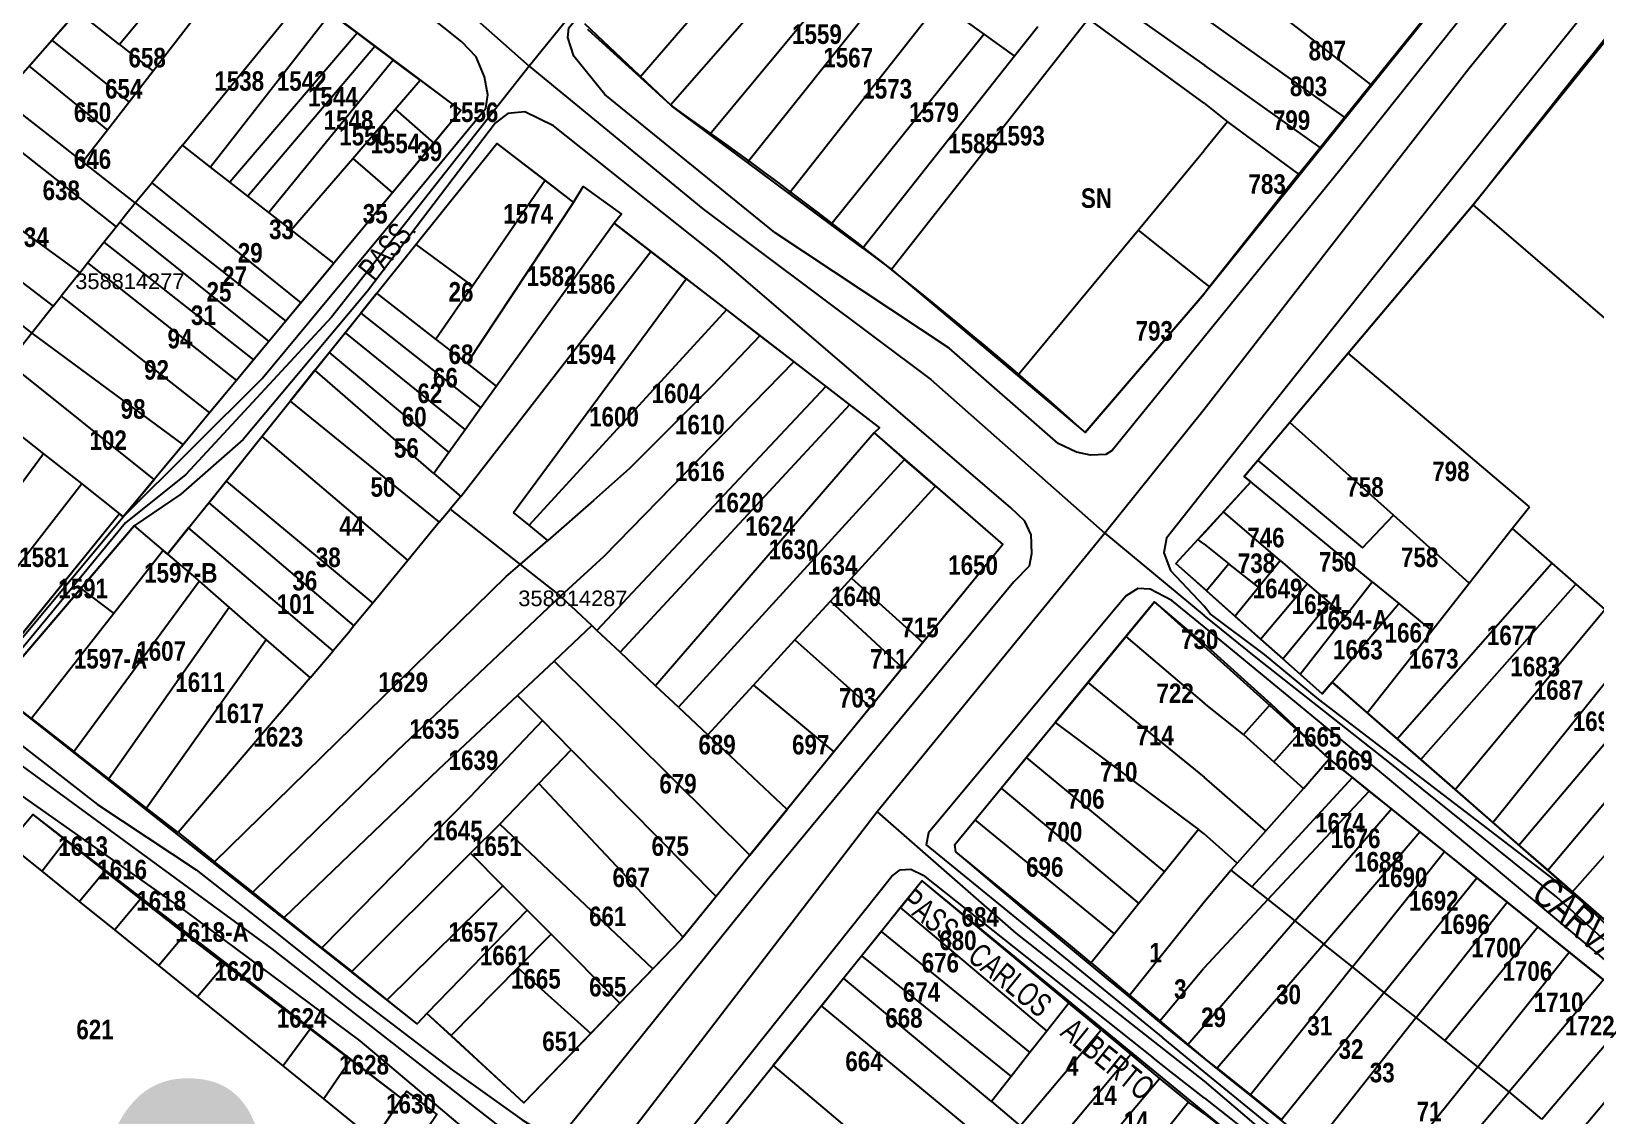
# Model space of a CAD drawing. Extents: x 199665 to 201826, y 4836581 to 4838476.
# Drawn here: x 201009 to 201209.4, y 4837371.7 to 4837510.6 of the extents above; entities that cross this region are included whole.
import ezdxf
from ezdxf.enums import TextEntityAlignment as Align

# ---------------------------------------------------------------- set-up
doc = ezdxf.new("R2010")
doc.units = 0
doc.header["$LTSCALE"] = 1.5
doc.header["$MEASUREMENT"] = 0
for name, color, linetype in [('CD-MALHA-LOTES', 40, 'CONTINUOUS'), ('CD_TXT_QUADRA', 7, 'CONTINUOUS'), ('LM-TXT-LSF', 7, 'CONTINUOUS'), ('RU-QUADRAS', 6, 'CONTINUOUS'), ('SV-EIXO-RUA-N-PAV', 6, 'CONTINUOUS'), ('SV-EIXO-RUA-PAV', 20, 'CONTINUOUS'), ('SV-RUA-NAO-PAV-S-GUIA-C-GUIA', 7, 'CONTINUOUS'), ('SV-RUA-PAVIM-S-GUIA-C-GUIA', 7, 'CONTINUOUS'), ('SV-TXT-RUA-N-PAV-S-GUIA-C-GUIA', 7, 'CONTINUOUS'), ('SV-TXT-RUA-PAV-S-GUIA-C-GUIA', 7, 'CONTINUOUS'), ('Th_NmrPort', 1, 'CONTINUOUS')]:
    doc.layers.add(name, color=color, linetype=linetype)
doc.styles.add('ARIAL', font='ARIAL.TTF')
doc.styles.add('MONOTXT', font='ARIAL.TTF', dxfattribs={"height": 0.2})
doc.styles.get("Standard").update_dxf_attribs({"font": 'swisscbo.ttf'})

msp = doc.modelspace()

# ---------------------------------------------------------------- linework, layer by layer
at = {"layer": 'CD-MALHA-LOTES', "linetype": 'Continuous'}
for p, q in [((201232.44, 4837536.44), (201193.68, 4837488.33)), ((201090.84, 4837501.13), (201111.17, 4837524.37)), ((201032.66, 4837523.85), (201020.26, 4837508.86)), ((201102.19, 4837522.36), (201086.96, 4837504.68)), ((201036.52, 4837520.9), (201024.57, 4837505.46)), ((201115.64, 4837521.17), (201095.88, 4837497.36)), ((201180.56, 4837503.76), (201159.2, 4837520.3)), ((201141.61, 4837518.68), (201159.27, 4837506.19)), ((201120.08, 4837517.99), (201100.69, 4837493.78)), ((201028.33, 4837495.97), (201044.09, 4837515.25)), ((201125.31, 4837514.25), (201106.05, 4837489.8)), ((201011.61, 4837509.42), (201014.86, 4837513.13)), ((201020.26, 4837508.86), (201014.86, 4837513.13)), ((201047.28, 4837512.87), (201031.92, 4837493.18)), ((201047.28, 4837512.87), (201050.7, 4837510.33)), ((201144.39, 4837512.18), (201119.17, 4837480.04)), ((201125.84, 4837513.87), (201130.97, 4837510.2)), ((201159.2, 4837501.37), (201144.39, 4837512.18)), ((201177.16, 4837499.55), (201159.36, 4837512.2)), ((201180.56, 4837503.76), (201187.49, 4837512.34)), ((201050.7, 4837510.33), (201034.41, 4837491.24)), ((201050.7, 4837510.33), (201052.98, 4837508.62)), ((201086.96, 4837504.68), (201080.26, 4837510.81)), ((201111.37, 4837485.84), (201130.97, 4837510.2)), ((201130.97, 4837510.2), (201134.93, 4837507.37)), ((201137.9, 4837511.12), (201134.93, 4837507.37)), ((201008.7, 4837506.11), (201011.61, 4837509.42)), ((201011.61, 4837509.42), (201021.49, 4837501.48)), ((201020.26, 4837508.86), (201024.57, 4837505.46)), ((201052.98, 4837508.62), (201036.71, 4837489.46)), ((201052.98, 4837508.62), (201055.34, 4837506.86)), ((201055.34, 4837506.86), (201039.39, 4837487.37)), ((201058.77, 4837504.3), (201055.34, 4837506.86)), ((201134.93, 4837507.37), (201115.47, 4837482.8)), ((201174.05, 4837495.69), (201159.27, 4837506.19)), ((201008.7, 4837506.11), (201018.73, 4837497.92)), ((201024.57, 4837505.46), (201021.49, 4837501.48)), ((201055.59, 4837500.6), (201058.77, 4837504.3)), ((201058.77, 4837504.3), (201063.97, 4837500.42)), ((201086.96, 4837504.68), (201090.84, 4837501.13)), ((201177.16, 4837499.55), (201180.56, 4837503.76)), ((201000.44, 4837500.79), (201019.84, 4837485.53)), ((201012.56, 4837496.22), (201005.13, 4837502.04)), ((201021.49, 4837501.48), (201018.73, 4837497.92)), ((201050.14, 4837494.27), (201055.59, 4837500.6)), ((201055.59, 4837500.6), (201060.51, 4837496.25)), ((201063.97, 4837500.42), (201060.51, 4837496.25)), ((201090.97, 4837501.01), (201090.84, 4837501.13)), ((201095.88, 4837497.36), (201090.97, 4837501.01)), ((201159.2, 4837501.37), (201162.19, 4837498.98)), ((201162.19, 4837498.98), (201159.19, 4837495.32)), ((201162.19, 4837498.98), (201171.3, 4837492.29)), ((201174.05, 4837495.69), (201177.16, 4837499.55)), ((201015.58, 4837493.85), (201012.56, 4837496.22)), ((201018.73, 4837497.92), (201015.58, 4837493.85)), ((201060.51, 4837496.25), (201055.22, 4837489.89)), ((201058.22, 4837483.27), (201068.6, 4837496.21)), ((201068.6, 4837496.21), (201074.78, 4837491.46)), ((201100.69, 4837493.78), (201095.88, 4837497.36)), ((201028.33, 4837495.97), (201024.41, 4837491.17)), ((201031.92, 4837493.18), (201028.33, 4837495.97)), ((201042.27, 4837485.13), (201050.14, 4837494.27)), ((201050.14, 4837494.27), (201055.22, 4837489.89)), ((201150.76, 4837485.08), (201159.19, 4837495.32)), ((201171.3, 4837492.29), (201174.05, 4837495.69)), ((200995.37, 4837494.03), (201015.17, 4837479.64)), ((201022.29, 4837488.58), (201015.58, 4837493.85)), ((201034.41, 4837491.24), (201031.92, 4837493.18)), ((201106.05, 4837489.8), (201100.69, 4837493.78)), ((201171.3, 4837492.29), (201159.9, 4837477.83)), ((200992.44, 4837490.13), (201011.78, 4837475.36)), ((201022.29, 4837488.58), (201024.41, 4837491.17)), ((201024.41, 4837491.17), (201043.49, 4837475.77)), ((201036.71, 4837489.46), (201034.41, 4837491.24)), ((201074.78, 4837491.46), (201065.47, 4837477.93)), ((201074.78, 4837491.46), (201078.44, 4837488.64)), ((201078.44, 4837488.64), (201079.65, 4837490.7)), ((201079.65, 4837490.7), (201084.57, 4837487.14)), ((201021.03, 4837487.04), (201022.29, 4837488.58)), ((201022.29, 4837488.58), (201041.56, 4837473.45)), ((201039.39, 4837487.37), (201036.71, 4837489.46)), ((201055.22, 4837489.89), (201047.73, 4837480.88)), ((201064.78, 4837468.05), (201078.44, 4837488.64)), ((201111.37, 4837485.84), (201106.05, 4837489.8)), ((201193.68, 4837488.33), (201177.67, 4837469.35)), ((201245.08, 4837444.08), (201193.68, 4837488.33)), ((200989.96, 4837486.84), (201009.04, 4837471.92)), ((201019.84, 4837485.53), (201020.3, 4837486.11)), ((201020.3, 4837486.11), (201021.03, 4837487.04)), ((201020.3, 4837486.11), (201039.4, 4837470.85)), ((201042.27, 4837485.13), (201039.39, 4837487.37)), ((201084.57, 4837487.14), (201083.62, 4837485.99)), ((201018.28, 4837483.56), (201019.84, 4837485.53)), ((201047.73, 4837480.88), (201042.27, 4837485.13)), ((201083.62, 4837485.99), (201068.57, 4837465.11)), ((201088.33, 4837482.36), (201083.62, 4837485.99)), ((201115.47, 4837482.8), (201111.37, 4837485.84)), ((201135.31, 4837466.48), (201150.76, 4837485.08)), ((201150.76, 4837485.08), (201159.18, 4837478.41)), ((201016.18, 4837480.91), (201018.28, 4837483.56)), ((201018.28, 4837483.56), (201037.42, 4837468.47)), ((201053.22, 4837477.03), (201058.22, 4837483.27)), ((201058.22, 4837483.27), (201065.47, 4837477.93)), ((201063.97, 4837451), (201088.33, 4837482.36)), ((201092.85, 4837478.87), (201088.33, 4837482.36)), ((201115.47, 4837482.8), (201119.17, 4837480.04)), ((201015.17, 4837479.64), (201016.18, 4837480.91)), ((201016.18, 4837480.91), (201035.24, 4837465.84)), ((201043.49, 4837475.77), (201047.73, 4837480.88)), ((201015.17, 4837479.64), (201012.79, 4837476.64)), ((201070.75, 4837448.95), (201092.85, 4837478.87)), ((201092.85, 4837478.87), (201098.01, 4837474.89)), ((201119.17, 4837480.04), (201135.31, 4837466.48)), ((201159.18, 4837478.41), (201159.9, 4837477.83)), ((201011.78, 4837475.36), (201012.79, 4837476.64)), ((201012.79, 4837476.64), (201031.81, 4837461.71)), ((201053.22, 4837477.03), (201051.17, 4837474.47)), ((201060.79, 4837471.15), (201053.22, 4837477.03)), ((201065.47, 4837477.93), (201060.79, 4837471.15)), ((201143.98, 4837459.2), (201159.2, 4837476.95)), ((201159.9, 4837477.83), (201159.2, 4837476.95)), ((201011.78, 4837475.36), (201009.04, 4837471.92)), ((201043.49, 4837475.77), (201041.56, 4837473.45)), ((201049.16, 4837471.96), (201051.17, 4837474.47)), ((201051.17, 4837474.47), (201066.56, 4837462.33)), ((201098.01, 4837474.89), (201072.74, 4837447.32)), ((201098.01, 4837474.89), (201102.31, 4837471.58)), ((201041.56, 4837473.45), (201039.4, 4837470.85)), ((201009.04, 4837471.92), (201006.03, 4837468.12)), ((201009.04, 4837471.92), (201028.41, 4837457.62)), ((201039.4, 4837470.85), (201037.42, 4837468.47)), ((201047.12, 4837469.43), (201049.16, 4837471.96)), ((201049.16, 4837471.96), (201064.53, 4837459.51)), ((201064.78, 4837468.05), (201060.79, 4837471.15)), ((201102.31, 4837471.58), (201096.19, 4837465.14)), ((201102.31, 4837471.58), (201106.64, 4837468.24)), ((201024.72, 4837453.18), (201006.03, 4837468.12)), ((201037.42, 4837468.47), (201035.24, 4837465.84)), ((201045.3, 4837467.16), (201047.12, 4837469.43)), ((201047.12, 4837469.43), (201062.44, 4837456.61)), ((201068.57, 4837465.11), (201064.78, 4837468.05)), ((201106.64, 4837468.24), (201082.29, 4837443.3)), ((201106.64, 4837468.24), (201110.75, 4837465.08)), ((201177.67, 4837469.35), (201170.16, 4837460.44)), ((201200.86, 4837449.68), (201177.67, 4837469.35)), ((201045.3, 4837467.16), (201042.12, 4837463.18)), ((201060.52, 4837453.95), (201045.3, 4837467.16)), ((201135.31, 4837466.48), (201143.98, 4837459.2)), ((201035.24, 4837465.84), (201031.81, 4837461.71)), ((201068.57, 4837465.11), (201066.56, 4837462.33)), ((201110.75, 4837465.08), (201081.41, 4837433.84)), ((201096.19, 4837465.14), (201085.61, 4837454.55)), ((201110.75, 4837465.08), (201113.79, 4837462.73)), ((201038.5, 4837458.67), (201042.12, 4837463.18)), ((201042.12, 4837463.18), (201061.23, 4837447.68)), ((201066.56, 4837462.33), (201064.53, 4837459.51)), ((201113.79, 4837462.73), (201084.38, 4837431.04)), ((201113.79, 4837462.73), (201117.63, 4837459.77)), ((201005.8, 4837460.21), (201010.55, 4837456.45)), ((201031.81, 4837461.71), (201028.41, 4837457.62)), ((201170.16, 4837460.44), (201166.06, 4837455.59)), ((201183.46, 4837448.61), (201170.16, 4837460.44)), ((201033.92, 4837452.96), (201038.5, 4837458.67)), ((201038.5, 4837458.67), (201057.2, 4837442.78)), ((201064.53, 4837459.51), (201062.44, 4837456.61)), ((201116.93, 4837459.12), (201088.94, 4837426.74)), ((201117.63, 4837459.77), (201116.93, 4837459.12)), ((201116.93, 4837459.12), (201120.83, 4837455.74)), ((201010.55, 4837456.45), (200993.74, 4837433.8)), ((201010.55, 4837456.45), (201015.43, 4837452.59)), ((201028.41, 4837457.62), (201024.72, 4837453.18)), ((201062.44, 4837456.61), (201060.52, 4837453.95)), ((201085.61, 4837454.55), (201080.99, 4837450.45)), ((201120.83, 4837455.74), (201091.86, 4837424)), ((201124.79, 4837452.31), (201120.83, 4837455.74)), ((201166.06, 4837455.59), (201164.34, 4837453.55)), ((201166.06, 4837455.59), (201179.48, 4837444.4)), ((201015.43, 4837452.59), (200998.23, 4837430.58)), ((201015.43, 4837452.59), (201020.25, 4837448.78)), ((201020.74, 4837448.39), (201024.72, 4837453.18)), ((201031.69, 4837450.17), (201033.92, 4837452.96)), ((201033.92, 4837452.96), (201052.71, 4837437.33)), ((201060.52, 4837453.95), (201063.97, 4837451)), ((201114.01, 4837440.53), (201124.79, 4837452.31)), ((201124.79, 4837452.31), (201133.41, 4837444.83)), ((201165.19, 4837452.85), (201161.68, 4837449.02)), ((201164.34, 4837453.55), (201165.19, 4837452.85)), ((201180.72, 4837440.06), (201165.19, 4837452.85)), ((201029.11, 4837446.95), (201031.69, 4837450.17)), ((201031.69, 4837450.17), (201050.3, 4837434.41)), ((201063.97, 4837451), (201062.62, 4837449.36)), ((201080.99, 4837450.45), (201075.12, 4837445.36)), ((201020.25, 4837448.78), (201002.83, 4837427.29)), ((201020.25, 4837448.78), (201020.74, 4837448.39)), ((201061.23, 4837447.68), (201062.62, 4837449.36)), ((201062.62, 4837449.36), (201071.58, 4837442.29)), ((201072.74, 4837447.32), (201070.75, 4837448.95)), ((201161.68, 4837449.02), (201159.19, 4837446.3)), ((201168.95, 4837442.77), (201161.68, 4837449.02)), ((201179.48, 4837444.4), (201183.46, 4837448.61)), ((201193.15, 4837439.87), (201183.46, 4837448.61)), ((201198.65, 4837446.87), (201200.86, 4837449.68)), ((201015.31, 4837439.19), (201022.15, 4837447.21)), ((201022.15, 4837447.21), (201025.84, 4837444.08)), ((201029.11, 4837446.95), (201026.42, 4837443.6)), ((201047.62, 4837431.23), (201029.11, 4837446.95)), ((201061.23, 4837447.68), (201057.2, 4837442.78)), ((201075.12, 4837445.36), (201072.74, 4837447.32)), ((201158.41, 4837445.49), (201159.19, 4837446.3)), ((201193.15, 4837439.87), (201198.65, 4837446.87)), ((201198.65, 4837446.87), (201203.72, 4837442.45)), ((201025.84, 4837444.08), (201019.52, 4837436)), ((201026.42, 4837443.6), (201025.84, 4837444.08)), ((201071.58, 4837442.29), (201075.12, 4837445.36)), ((201133.41, 4837444.83), (201123.17, 4837432.27)), ((201158.41, 4837445.49), (201155.57, 4837442.4)), ((201159.17, 4837444.91), (201158.41, 4837445.49)), ((201159.17, 4837444.91), (201162.37, 4837442.37)), ((201026.42, 4837443.6), (201030.29, 4837440.31)), ((201057.2, 4837442.78), (201052.71, 4837437.33)), ((201069.78, 4837440.72), (201071.58, 4837442.29)), ((201071.58, 4837442.29), (201076.76, 4837438.21)), ((201082.29, 4837443.3), (201077.21, 4837438.63)), ((201155.57, 4837442.4), (201159.2, 4837439.18)), ((201162.37, 4837442.37), (201159.5, 4837438.89)), ((201166.16, 4837439.35), (201162.37, 4837442.37)), ((201166.16, 4837439.35), (201168.95, 4837442.77)), ((201168.95, 4837442.77), (201172.41, 4837439.79)), ((201183.92, 4837419.95), (201203.72, 4837442.45)), ((201203.72, 4837442.45), (201206.81, 4837439.74)), ((201014.41, 4837418.33), (201030.48, 4837440.15)), ((201030.29, 4837440.31), (201030.48, 4837440.15)), ((201030.48, 4837440.15), (201034.33, 4837436.78)), ((201032.45, 4837404.2), (201069.78, 4837440.72)), ((201111.32, 4837437.59), (201114.01, 4837440.53)), ((201114.01, 4837440.53), (201123.17, 4837432.27)), ((201177.25, 4837435.6), (201180.72, 4837440.06)), ((201180.72, 4837440.06), (201184.14, 4837437.27)), ((201004.23, 4837426.24), (201015.31, 4837439.19)), ((201015.31, 4837439.19), (201019.52, 4837436)), ((201076.76, 4837438.21), (201065.58, 4837427.63)), ((201077.21, 4837438.63), (201076.76, 4837438.21)), ((201076.76, 4837438.21), (201080.76, 4837434.44)), ((201159.5, 4837438.89), (201159.2, 4837439.18)), ((201159.5, 4837438.89), (201163.14, 4837435.65)), ((201163.14, 4837435.65), (201166.16, 4837439.35)), ((201166.43, 4837432.73), (201172.41, 4837439.79)), ((201172.41, 4837439.79), (201175.2, 4837437.39)), ((201186.94, 4837417.31), (201206.81, 4837439.74)), ((201188.36, 4837433.78), (201193.15, 4837439.87)), ((201206.81, 4837439.74), (201210.52, 4837436.49)), ((201019.52, 4837436), (201008.98, 4837422.55)), ((201034.33, 4837436.78), (201018.92, 4837414.81)), ((201034.33, 4837436.78), (201038.74, 4837432.9)), ((201052.71, 4837437.33), (201050.3, 4837434.41)), ((201106.76, 4837432.61), (201111.32, 4837437.59)), ((201111.32, 4837437.59), (201120.55, 4837429.05)), ((201152.83, 4837437.49), (201149.17, 4837433.04)), ((201159.16, 4837432.16), (201152.83, 4837437.49)), ((201169.28, 4837430.2), (201175.2, 4837437.39)), ((201175.2, 4837437.39), (201177.25, 4837435.6)), ((201175.6, 4837427.21), (201184.14, 4837437.27)), ((201184.14, 4837437.27), (201188.36, 4837433.78)), ((201191.34, 4837413.47), (201210.52, 4837436.49)), ((201050.3, 4837434.41), (201049.59, 4837433.54)), ((201080.76, 4837434.44), (201075.93, 4837429.9)), ((201081.41, 4837433.84), (201080.76, 4837434.44)), ((201163.14, 4837435.65), (201166.43, 4837432.73)), ((201171.5, 4837428.21), (201177.25, 4837435.6)), ((201039.06, 4837432.63), (201023.73, 4837411.08)), ((201038.74, 4837432.9), (201039.06, 4837432.63)), ((201039.06, 4837432.63), (201044.67, 4837427.77)), ((201049.59, 4837433.54), (201047.62, 4837431.23)), ((201084.38, 4837431.04), (201081.41, 4837433.84)), ((201101.47, 4837426.83), (201106.76, 4837432.61)), ((201106.76, 4837432.61), (201116.46, 4837424.02)), ((201123.17, 4837432.27), (201120.55, 4837429.05)), ((201149.17, 4837433.04), (201144.32, 4837427.15)), ((201149.17, 4837433.04), (201159.2, 4837424.51)), ((201159.16, 4837432.16), (201167.74, 4837424.41)), ((201166.43, 4837432.73), (201169.28, 4837430.2)), ((201180.1, 4837423.26), (201188.36, 4837433.78)), ((201196.17, 4837409.24), (201214.94, 4837432.62)), ((201044.67, 4837427.77), (201047.62, 4837431.23)), ((201088.94, 4837426.74), (201084.38, 4837431.04)), ((201169.28, 4837430.2), (201171.5, 4837428.21)), ((201075.93, 4837429.9), (201071.25, 4837425.51)), ((201075.93, 4837429.9), (201101, 4837405.05)), ((201120.55, 4837429.05), (201116.46, 4837424.02)), ((201171.5, 4837428.21), (201174.33, 4837425.71)), ((201199.52, 4837406.33), (201218.81, 4837429.22)), ((201008.98, 4837422.55), (201004.23, 4837426.24)), ((201044.67, 4837427.77), (201027.77, 4837407.93)), ((201065.58, 4837427.63), (201055.85, 4837418.41)), ((201091.86, 4837424), (201088.94, 4837426.74)), ((201095.63, 4837420.45), (201101.47, 4837426.83)), ((201101.47, 4837426.83), (201111.78, 4837418.29)), ((201144.32, 4837427.15), (201140.11, 4837422.02)), ((201144.32, 4837427.15), (201159.2, 4837415.03)), ((201174.33, 4837425.71), (201175.6, 4837427.21)), ((201175.6, 4837427.21), (201180.1, 4837423.26)), ((201203.21, 4837403.1), (201222.45, 4837426.03)), ((201071.25, 4837425.51), (201061.15, 4837416.03)), ((201071.25, 4837425.51), (201074.45, 4837422.27)), ((201091.86, 4837424), (201095.63, 4837420.45)), ((201116.46, 4837424.02), (201111.78, 4837418.29)), ((201164.26, 4837420.49), (201159.2, 4837424.51)), ((201167.74, 4837424.41), (201164.26, 4837420.49)), ((201171.55, 4837420.83), (201167.74, 4837424.41)), ((201008.98, 4837422.55), (201014.41, 4837418.33)), ((201074.45, 4837422.27), (201065.13, 4837412.47)), ((201078.14, 4837418.54), (201074.45, 4837422.27)), ((201136.42, 4837417.54), (201140.11, 4837422.02)), ((201140.11, 4837422.02), (201158.46, 4837408.31)), ((201180.1, 4837423.26), (201183.92, 4837419.95)), ((201206.37, 4837400.34), (201226.15, 4837422.79)), ((201105.77, 4837410.9), (201095.63, 4837420.45)), ((201164.26, 4837420.49), (201168.13, 4837417)), ((201168.13, 4837417), (201171.55, 4837420.83)), ((201175.22, 4837417.4), (201171.55, 4837420.83)), ((201018.92, 4837414.81), (201014.41, 4837418.33)), ((201055.85, 4837418.41), (201037.33, 4837400.29)), ((201074, 4837414.24), (201078.14, 4837418.54)), ((201078.14, 4837418.54), (201096.69, 4837399.75)), ((201111.78, 4837418.29), (201105.77, 4837410.9)), ((201183.92, 4837419.95), (201186.94, 4837417.31)), ((201061.15, 4837416.03), (201041.38, 4837397.05)), ((201133.22, 4837413.64), (201136.42, 4837417.54)), ((201136.42, 4837417.54), (201154.13, 4837402.92)), ((201168.13, 4837417), (201171.92, 4837413.58)), ((201171.92, 4837413.58), (201175.22, 4837417.4)), ((201178.21, 4837414.99), (201175.22, 4837417.4)), ((201186.94, 4837417.31), (201191.34, 4837413.47)), ((201023.73, 4837411.08), (201018.92, 4837414.81)), ((201068.97, 4837409.03), (201074, 4837414.24)), ((201074, 4837414.24), (201092.45, 4837394.54)), ((201167.12, 4837408.18), (201159.2, 4837415.03)), ((201165.31, 4837401), (201178.21, 4837414.99)), ((201180.36, 4837413.26), (201178.21, 4837414.99)), ((201065.13, 4837412.47), (201046.2, 4837393.19)), ((201129.88, 4837409.58), (201133.22, 4837413.64)), ((201133.22, 4837413.64), (201150.84, 4837398.84)), ((201171.92, 4837413.58), (201167.12, 4837408.18)), ((201167.37, 4837399.35), (201180.36, 4837413.26)), ((201183.22, 4837410.99), (201180.36, 4837413.26)), ((201191.34, 4837413.47), (201196.17, 4837409.24)), ((201006.02, 4837406.51), (201009.15, 4837410.24)), ((201009.15, 4837410.24), (201013.4, 4837406.91)), ((201027.77, 4837407.93), (201023.73, 4837411.08)), ((201101, 4837405.05), (201105.77, 4837410.9)), ((201170.8, 4837396.64), (201183.22, 4837410.99)), ((201186.84, 4837408.04), (201183.22, 4837410.99)), ((201068.97, 4837409.03), (201065.23, 4837405.29)), ((201088.59, 4837390.48), (201068.97, 4837409.03)), ((201127.26, 4837406.39), (201129.88, 4837409.58)), ((201147.72, 4837394.95), (201129.88, 4837409.58)), ((201158.46, 4837408.31), (201154.13, 4837402.92)), ((201159.2, 4837407.76), (201158.46, 4837408.31)), ((201167.12, 4837408.18), (201163.45, 4837404.03)), ((201174.52, 4837393.66), (201186.84, 4837408.04)), ((201189.97, 4837405.52), (201186.84, 4837408.04)), ((201196.17, 4837409.24), (201199.52, 4837406.33)), ((201010.37, 4837403), (201006.02, 4837406.51)), ((201013.4, 4837406.91), (201010.37, 4837403)), ((201013.4, 4837406.91), (201018.38, 4837403)), ((201027.77, 4837407.93), (201028.15, 4837407.64)), ((201028.15, 4837407.64), (201032.45, 4837404.2)), ((201127.41, 4837405.46), (201127.26, 4837406.39)), ((201163.45, 4837404.03), (201159.2, 4837407.76)), ((201199.52, 4837406.33), (201203.21, 4837403.1)), ((201037.33, 4837400.29), (201032.45, 4837404.2)), ((201050.02, 4837390.14), (201065.23, 4837405.29)), ((201065.23, 4837405.29), (201069.39, 4837401.12)), ((201101, 4837405.05), (201096.69, 4837399.75)), ((201141.84, 4837393.69), (201127.41, 4837405.46)), ((201163.45, 4837404.03), (201162.64, 4837403.13)), ((201178.19, 4837390.73), (201189.97, 4837405.52)), ((201194.14, 4837402.15), (201189.97, 4837405.52)), ((201015.16, 4837399.12), (201010.37, 4837403)), ((201018.38, 4837403), (201015.16, 4837399.12)), ((201018.38, 4837403), (201022.95, 4837399.42)), ((201154.13, 4837402.92), (201150.84, 4837398.84)), ((201159.19, 4837399.08), (201162.64, 4837403.13)), ((201162.64, 4837403.13), (201165.31, 4837401)), ((201182.28, 4837387.47), (201194.14, 4837402.15)), ((201198.02, 4837399.03), (201194.14, 4837402.15)), ((201203.21, 4837403.1), (201206.37, 4837400.34)), ((201041.38, 4837397.05), (201037.33, 4837400.29)), ((201069.39, 4837401.12), (201054.56, 4837386.5)), ((201069.39, 4837401.12), (201072.49, 4837398.01)), ((201120.26, 4837398.32), (201123.03, 4837401.77)), ((201123.03, 4837401.77), (201141.87, 4837386.09)), ((201165.31, 4837401), (201167.37, 4837399.35)), ((201206.37, 4837400.34), (201210.68, 4837396.57)), ((201019.67, 4837395.47), (201015.16, 4837399.12)), ((201022.95, 4837399.42), (201019.67, 4837395.47)), ((201022.95, 4837399.42), (201028.69, 4837394.91)), ((201072.49, 4837398.01), (201059.65, 4837384.78)), ((201072.49, 4837398.01), (201075.56, 4837394.94)), ((201096.69, 4837399.75), (201092.45, 4837394.54)), ((201117.81, 4837395.27), (201120.26, 4837398.32)), ((201120.26, 4837398.32), (201139.05, 4837382.51)), ((201150.84, 4837398.84), (201147.72, 4837394.95)), ((201149.62, 4837387.12), (201159.19, 4837399.08)), ((201167.37, 4837399.35), (201159.14, 4837390.52)), ((201167.37, 4837399.35), (201170.8, 4837396.64)), ((201186.34, 4837384.24), (201198.02, 4837399.03)), ((201201.94, 4837395.87), (201198.02, 4837399.03)), ((201046.2, 4837393.19), (201041.38, 4837397.05)), ((201159.2, 4837383.23), (201170.8, 4837396.64)), ((201170.8, 4837396.64), (201174.52, 4837393.66)), ((201025.32, 4837390.91), (201019.67, 4837395.47)), ((201028.69, 4837394.91), (201025.32, 4837390.91)), ((201028.69, 4837394.91), (201029.79, 4837394.05)), ((201029.79, 4837394.05), (201033.76, 4837391.04)), ((201075.56, 4837394.94), (201071.27, 4837390.6)), ((201075.56, 4837394.94), (201084.37, 4837386.1)), ((201092.17, 4837394.21), (201088.59, 4837390.48)), ((201092.45, 4837394.54), (201092.17, 4837394.21)), ((201115.3, 4837392.15), (201117.81, 4837395.27)), ((201117.81, 4837395.27), (201136.89, 4837379.75)), ((201147.72, 4837394.95), (201144.73, 4837391.25)), ((201190.02, 4837381.31), (201201.94, 4837395.87)), ((201205.97, 4837392.62), (201201.94, 4837395.87)), ((201046.2, 4837393.19), (201050.02, 4837390.14)), ((201113, 4837389.28), (201115.3, 4837392.15)), ((201115.3, 4837392.15), (201134.47, 4837376.68)), ((201144.73, 4837391.25), (201141.84, 4837393.69)), ((201174.52, 4837393.66), (201160.86, 4837377.74)), ((201178.19, 4837390.73), (201174.52, 4837393.66)), ((201194.24, 4837377.95), (201205.97, 4837392.62)), ((201210.37, 4837389.08), (201205.97, 4837392.62)), ((201030.26, 4837386.91), (201025.32, 4837390.91)), ((201033.76, 4837391.04), (201030.26, 4837386.91)), ((201033.76, 4837391.04), (201044.69, 4837382.75)), ((201054.56, 4837386.5), (201050.02, 4837390.14)), ((201071.27, 4837390.6), (201062.73, 4837381.93)), ((201071.27, 4837390.6), (201080.63, 4837382.21)), ((201084.37, 4837386.1), (201088.59, 4837390.48)), ((201144.73, 4837391.25), (201149.62, 4837387.12)), ((201153.52, 4837383.83), (201159.14, 4837390.52)), ((201178.19, 4837390.73), (201165.13, 4837374.33)), ((201182.28, 4837387.47), (201178.19, 4837390.73)), ((201110.17, 4837385.76), (201113, 4837389.28)), ((201131.95, 4837373.48), (201113, 4837389.28)), ((201210.37, 4837389.08), (201198.27, 4837374.73)), ((201041.22, 4837378.05), (201030.26, 4837386.91)), ((201058.39, 4837383.43), (201054.56, 4837386.5)), ((201084.37, 4837386.1), (201080.63, 4837382.21)), ((201141.87, 4837386.09), (201139.05, 4837382.51)), ((201146.01, 4837382.65), (201141.87, 4837386.09)), ((201149.62, 4837387.12), (201153.52, 4837383.83)), ((201182.28, 4837387.47), (201169.1, 4837371.16)), ((201186.34, 4837384.24), (201182.28, 4837387.47)), ((201059.65, 4837384.78), (201058.39, 4837383.43)), ((201062.73, 4837381.93), (201059.65, 4837384.78)), ((201110.17, 4837385.76), (201104, 4837378.08)), ((201132.82, 4837367.05), (201110.17, 4837385.76)), ((201186.34, 4837384.24), (201173.34, 4837367.77)), ((201190.02, 4837381.31), (201186.34, 4837384.24)), ((201202.46, 4837371.21), (201214.68, 4837385.61)), ((201044.69, 4837382.75), (201041.22, 4837378.05)), ((201044.69, 4837382.75), (201049.87, 4837378.83)), ((201072.06, 4837373.31), (201062.73, 4837381.93)), ((201080.63, 4837382.21), (201072.06, 4837373.31)), ((201135.65, 4837370.39), (201146.01, 4837382.65)), ((201139.05, 4837382.51), (201136.89, 4837379.75)), ((201146.01, 4837382.65), (201149.8, 4837379.49)), ((201153.52, 4837383.83), (201157.11, 4837380.81)), ((201157.11, 4837380.81), (201159.2, 4837383.23)), ((201218.31, 4837382.68), (201206.11, 4837368.14)), ((201157.11, 4837380.81), (201159.2, 4837379.05)), ((201194.24, 4837377.95), (201190.02, 4837381.31)), ((201046.43, 4837373.84), (201041.22, 4837378.05)), ((201049.87, 4837378.83), (201046.43, 4837373.84)), ((201049.87, 4837378.83), (201056.41, 4837373.87)), ((201096.53, 4837368.79), (201104, 4837378.08)), ((201104, 4837378.08), (201125.23, 4837360.17)), ((201136.89, 4837379.75), (201134.47, 4837376.68)), ((201149.8, 4837379.49), (201136.7, 4837363.84)), ((201149.8, 4837379.49), (201153.47, 4837376.44)), ((201160.86, 4837377.74), (201159.2, 4837379.05)), ((201194.24, 4837377.95), (201181.12, 4837361.56)), ((201198.27, 4837374.73), (201194.24, 4837377.95)), ((201134.47, 4837376.68), (201131.95, 4837373.48)), ((201140.34, 4837360.84), (201153.47, 4837376.44)), ((201153.47, 4837376.44), (201157.21, 4837373.39)), ((201160.86, 4837377.74), (201165.13, 4837374.33)), ((201056.41, 4837373.87), (201052.9, 4837368.6)), ((201056.41, 4837373.87), (201057.04, 4837374.81)), ((201057.04, 4837374.81), (201060.9, 4837371.83)), ((201165.13, 4837374.33), (201169.1, 4837371.16)), ((201184.74, 4837358.67), (201198.27, 4837374.73)), ((201202.46, 4837371.21), (201198.27, 4837374.73)), ((201052.9, 4837368.6), (201046.43, 4837373.84)), ((201131.95, 4837373.48), (201135.65, 4837370.39)), ((201157.21, 4837373.39), (201144.42, 4837357.47)), ((201159.25, 4837371.89), (201157.21, 4837373.39)), ((201159.25, 4837371.89), (201161.44, 4837370.2)), ((201060.9, 4837371.83), (201059.68, 4837370))]:
    msp.add_line(p, q, dxfattribs=at)
at = {"layer": 'RU-QUADRAS', "color": 6, "linetype": 'Continuous'}
for points in [[(201231.54, 4837566.92), (201159.2, 4837476.95), (201143.98, 4837459.2, 0.029367), (201090.84, 4837501.13), (201079.86, 4837511.54, -0.011927)], [(201184.74, 4837358.67, -0.009861), (201127.41, 4837405.46), (201127.26, 4837406.39), (201152.83, 4837437.49), (201175.22, 4837417.4), (201247.32, 4837359.3)]]:
    msp.add_lwpolyline(points, format="xyb", dxfattribs=at)
msp.add_lwpolyline([(201155.57, 4837442.4), (201165.19, 4837452.85), (201164.34, 4837453.55), (201193.68, 4837488.33, -0.010558), (201248, 4837554.94, -0.008236), (201350.8, 4837469.1), (201338.17, 4837453.31), (201341.59, 4837450.73), (201336.73, 4837445.41), (201331.93, 4837449.16), (201317.82, 4837430.27), (201319.73, 4837428.34), (201307.1, 4837415.78), (201306.51, 4837416.35), (201251.64, 4837361.03), (201230.71, 4837377.42), (201231.56, 4837378.34), (201175.6, 4837427.21), (201174.33, 4837425.71)], format="xyb", close=True, dxfattribs=at)
for points in [[(200962.03, 4837456.91), (200985.71, 4837486.14), (200987.82, 4837483.98), (201002.77, 4837503.89), (201005.13, 4837502.04), (201027.65, 4837527.69), (201063.97, 4837500.42), (201020.74, 4837448.39), (201020.25, 4837448.78), (201002.83, 4837427.29)], [(201004.23, 4837426.24), (201022.15, 4837447.21), (201026.42, 4837443.6), (201068.6, 4837496.21), (201078.44, 4837488.64), (201079.65, 4837490.7), (201084.57, 4837487.14), (201083.62, 4837485.99), (201117.63, 4837459.77), (201116.93, 4837459.12), (201133.41, 4837444.83), (201092.17, 4837394.21), (201072.06, 4837373.31), (201059.65, 4837384.78), (201058.39, 4837383.43)], [(200906.04, 4837389.59), (200937.9, 4837422.66), (200957.02, 4837447.59), (201004.86, 4837411.74), (201002.75, 4837409.15), (201006.02, 4837406.51), (201009.15, 4837410.24), (201056.41, 4837373.87), (201057.04, 4837374.81), (201060.9, 4837371.83), (201059.68, 4837370), (201065.73, 4837365.51), (201019.49, 4837304.24), (201017.78, 4837305.57), (201014.31, 4837301.04), (200982.48, 4837324.66), (200985.7, 4837329.17), (200980.69, 4837333.06), (200978.02, 4837329.84), (200956.55, 4837346.58), (200957.9, 4837348.17)], [(201087.06, 4837360.96), (201090.56, 4837365.42), (201092.44, 4837363.7), (201123.03, 4837401.77), (201192.64, 4837344.7), (201191.65, 4837343.49), (201227.8, 4837315.35), (201215.81, 4837300.9), (201217.87, 4837298.52), (201209.37, 4837287.75), (201204.33, 4837283.6), (201206.55, 4837280.83), (201189.17, 4837267.97), (201173.82, 4837287.94), (201172.76, 4837286.96), (201159.15, 4837298.88), (201150.59, 4837307.74), (201151.6, 4837309.21), (201141.02, 4837316.26), (201131.17, 4837324.62), (201131.77, 4837325.39), (201123.83, 4837332.54), (201117.74, 4837337.46), (201116.87, 4837336.42)]]:
    msp.add_lwpolyline(points, close=True, dxfattribs=at)
at = {"layer": 'SV-EIXO-RUA-N-PAV'}
for points in [[(201159.2, 4837294.06), (201130.09, 4837320.68), (201097.74, 4837347.82), (201079.81, 4837361.78), (201039.81, 4837393.04), (201006.07, 4837417.75), (200978.23, 4837437.4), (200956.32, 4837453.4), (200947.32, 4837459.83), (200943, 4837460.37), (200933.92, 4837469.31), (200916.5, 4837482.41), (200900.63, 4837495.24), (200874.11, 4837517.09), (200840.82, 4837545.7), (200830.92, 4837551.37), (200819.57, 4837559.38), (200802.21, 4837573.4), (200776.02, 4837593.93)], [(200966.83, 4837593.93), (200985.93, 4837577.51), (201017.98, 4837552.41), (201023.98, 4837547.92), (201031.64, 4837542.51), (201072.74, 4837506.12), (201094.99, 4837487.84), (201124.21, 4837465.99), (201146.46, 4837446.29), (201159.2, 4837435.74)], [(201144.28, 4837593.93), (201119.78, 4837563.99), (201096.31, 4837535.14), (201072.74, 4837506.12), (201047.44, 4837473.97), (201028.75, 4837453.81), (201021.05, 4837447.63), (201010.97, 4837435.36), (200999.94, 4837422.07)], [(201255.47, 4837356.95), (201250.15, 4837359.64), (201240.48, 4837367.97), (201224.49, 4837381.51), (201204.39, 4837399.66), (201183.18, 4837416.68), (201165.87, 4837430.36), (201159.2, 4837435.74)], [(201153.46, 4837380.62), (201159.2, 4837376.11)], [(201159.2, 4837376.11), (201166.73, 4837369.7), (201180.65, 4837358.62), (201192.87, 4837348.54), (201208.07, 4837336.03), (201219.01, 4837326.66), (201227.67, 4837318.99), (201229.94, 4837316.86), (201229.8, 4837311.6), (201226.54, 4837303.29), (201221.71, 4837295.62), (201213.75, 4837284.4), (201202.67, 4837274.59), (201195.71, 4837268.13), (201188.75, 4837262.31)]]:
    msp.add_lwpolyline(points, dxfattribs=at)
at = {"layer": 'SV-EIXO-RUA-PAV'}
for points in [[(201265.09, 4837593.93), (201244.16, 4837568.42), (201243.5, 4837567.62), (201193.09, 4837505.74), (201159.2, 4837462.13)], [(201159.2, 4837462.13), (201146.46, 4837446.29), (201117.3, 4837410.58), (201079.81, 4837361.78), (201058.77, 4837334.7), (201021.79, 4837287.1), (200957.39, 4837208.64), (200950.97, 4837200.82), (200907.53, 4837147.85), (200902.14, 4837140.82), (200883.13, 4837116.02), (200879.04, 4837111.01), (200863.82, 4837092.41), (200841.79, 4837065.48), (200834.93, 4837057.1), (200781.37, 4836989.86), (200743.95, 4836943.57), (200710.56, 4836902.98), (200693.33, 4836887.91)], [(201117.3, 4837410.58), (201135.07, 4837395.04), (201153.46, 4837380.62)]]:
    msp.add_lwpolyline(points, dxfattribs=at)
at = {"layer": 'SV-RUA-NAO-PAV-S-GUIA-C-GUIA'}
for points in [[(201142.86, 4837456.68), (201140.51, 4837457.77), (201126.55, 4837470), (201104.25, 4837484.76), (201082.43, 4837502.46), (201078.47, 4837507.38), (201077.68, 4837509.77), (201077.84, 4837511.02), (201115.4, 4837556.19), (201121.47, 4837563.44), (201133.37, 4837577.72), (201143.67, 4837590.6), (201146.55, 4837593.85)], [(201137.01, 4837446.15), (201136.24, 4837447.81), (201134.46, 4837449.52), (201096.89, 4837481.73), (201075.87, 4837498.46), (201072.17, 4837500.24), (201070.01, 4837500.04), (201068.45, 4837498.83), (201052.05, 4837477.27), (201036.12, 4837458.28), (201028.13, 4837451.29), (201022.15, 4837447.21), (201015.31, 4837439.19), (201001.96, 4837423.58), (201017.47, 4837411.55), (201030.09, 4837403.18), (201040.05, 4837395.35), (201050.67, 4837386.84), (201062.89, 4837377.55), (201071.84, 4837371.15), (201075.33, 4837368.98)], [(201071.22, 4837361.36), (201069.59, 4837364.78), (201067.39, 4837367.52), (201051.09, 4837381.24), (201028.82, 4837397.83), (201005.24, 4837414.45), (200988.04, 4837426.12), (200974.36, 4837435.22), (200959.79, 4837447.3), (200955.53, 4837448.77), (200954.66, 4837448.16), (200952.45, 4837446.04), (200938.17, 4837427.71), (200935.59, 4837430.4), (200952.11, 4837450.87), (200952.54, 4837451.83), (200952.01, 4837452.76)], [(201159.2, 4837436.94), (201154.9, 4837441.49)], [(201159.2, 4837434.27), (201155.08, 4837437.66), (201152.3, 4837439.13)], [(201248.63, 4837363.34), (201230.9, 4837377.59), (201219.02, 4837388.26), (201207.07, 4837399.58), (201194.76, 4837409.02), (201173.87, 4837425.04), (201166.92, 4837430.76), (201159.99, 4837435.97), (201159.2, 4837436.94)], [(201244.57, 4837362.45), (201224.78, 4837379.18), (201209.53, 4837392.48), (201194.55, 4837405.02), (201182.42, 4837415.18), (201159.2, 4837434.27)], [(201159.2, 4837377.31), (201153.91, 4837381.63)], [(201159.2, 4837373.95), (201154.94, 4837377.29), (201152.67, 4837379.1)], [(201191.84, 4837262.42), (201198.6, 4837269.47), (201215.08, 4837283.71), (201226.63, 4837300.02), (201229.53, 4837306.07), (201231.32, 4837312.14), (201232.29, 4837316.42), (201229.98, 4837318.96), (201213.59, 4837333.31), (201191.77, 4837350.93), (201166.43, 4837371.41), (201159.2, 4837377.31)], [(201159.2, 4837373.95), (201179.54, 4837357.97), (201197, 4837342.99), (201211.37, 4837330.86), (201227.96, 4837316.78), (201228.48, 4837314.55), (201228.58, 4837311.91), (201228.38, 4837310.26), (201226.92, 4837307.14), (201225.26, 4837304.02), (201222.54, 4837299.73), (201220.08, 4837295.84), (201217.28, 4837291.29), (201214.71, 4837288.08), (201212.12, 4837284.89), (201207.32, 4837280.44), (201192.16, 4837266.73), (201190.75, 4837266.27), (201188.89, 4837266.67), (201187.61, 4837267.6), (201187.5, 4837267.73)]]:
    msp.add_lwpolyline(points, dxfattribs=at)
msp.add_lwpolyline([(201000.91, 4837424.67), (201020.74, 4837448.39), (201038.56, 4837466.1), (201053.49, 4837484.12), (201067.2, 4837500.72), (201067.45, 4837502.41), (201067.01, 4837504.75), (201065.96, 4837507.31), (201064.11, 4837509.24), (201035.39, 4837532.15), (201026.15, 4837540.76), (201024.33, 4837541.01), (201020.82, 4837536.12), (201015.95, 4837528.34), (201008.61, 4837516.92), (200996.18, 4837501.54), (200980.29, 4837483.09), (200970.83, 4837471.13), (200961.2, 4837459.4), (200959.47, 4837456.52), (200959.91, 4837454.38), (200980.51, 4837439.74)], close=True, dxfattribs=at)
at = {"layer": 'SV-RUA-PAVIM-S-GUIA-C-GUIA'}
for points in [[(201203.07, 4837593.14), (201226.89, 4837573.51), (201232.23, 4837569.63), (201233.79, 4837567.82), (201234, 4837565.83), (201233.11, 4837563.9), (201230.53, 4837560.71), (201200.61, 4837523.02), (201176.59, 4837492.79), (201159.2, 4837471.37)], [(201247.88, 4837556.41), (201245.11, 4837557.39), (201242.25, 4837555.98), (201215.16, 4837521.88), (201199.56, 4837502.49), (201175.68, 4837472.52), (201159.2, 4837451.74)], [(201159.2, 4837471.37), (201147.44, 4837456.88), (201146.62, 4837456.35), (201144.65, 4837456.26), (201142.86, 4837456.68)], [(201159.2, 4837451.74), (201154.36, 4837445.63), (201154.05, 4837443.77), (201154.9, 4837441.49)], [(201137.01, 4837446.15), (201137.07, 4837443.64), (201136.8, 4837442.05), (201134.82, 4837440.07), (201103.41, 4837402.05), (201079.37, 4837372.18), (201077.48, 4837369.85), (201075.33, 4837368.98)], [(201155.08, 4837437.66), (201152.3, 4837439.13), (201150.7, 4837439.18), (201149.21, 4837438.28), (201147.73, 4837436.5), (201123.88, 4837407.91), (201123.61, 4837406.36), (201153.91, 4837381.63)], [(201087.08, 4837359.84), (201086.58, 4837360.7), (201086.68, 4837361.5), (201119.2, 4837402.35), (201120.27, 4837403.17), (201121.62, 4837403.26), (201123.2, 4837402.47), (201152.67, 4837379.1)]]:
    msp.add_lwpolyline(points, dxfattribs=at)

# ---------------------------------------------------------------- texts
at = {"layer": 'CD_TXT_QUADRA', "color": 7, "linetype": 'Continuous', "style": 'MONOTXT'}
for s, p in [('358814277', (201014.6, 4837477.55)), ('358814287', (201071.35, 4837436.94))]:
    msp.add_text(s, height=2, dxfattribs=at).set_placement(p)
at = {"layer": 'LM-TXT-LSF'}
msp.add_text('16', height=40, dxfattribs=at).set_placement((200990.14, 4837335.87))
at = {"layer": 'SV-TXT-RUA-N-PAV-S-GUIA-C-GUIA', "style": 'ARIAL', "width": 0.7}
msp.add_text('CARVALHO', height=4, rotation=319, dxfattribs=at).set_placement((201200.9, 4837399.62))
at = {"layer": 'SV-TXT-RUA-PAV-S-GUIA-C-GUIA', "style": 'ARIAL', "width": 0.7}
for s, rotation, p in [('PASS.', 51, (201052.97, 4837478.38)), ('PASS.   CARLOS    ALBERTO', 321, (201120.11, 4837398.68))]:
    msp.add_text(s, height=3, rotation=rotation, dxfattribs=at).set_placement(p)
at = {"layer": 'Th_NmrPort', "color": 1}
for s, p in [('1559', (201106.42, 4837510.2)), ('658', (201021.42, 4837507.2)), ('1567', (201110.42, 4837507.2)), ('807', (201172.58, 4837508.1)), ('654', (201018.42, 4837503.2)), ('1538', (201032.42, 4837504.2)), ('1542', (201040.42, 4837504.2)), ('1573', (201115.42, 4837503.2)), ('803', (201170.18, 4837503.52)), ('1544', (201044.42, 4837502.2)), ('650', (201014.42, 4837500.2)), ('1548', (201046.42, 4837499.2)), ('1556', (201062.42, 4837500.2)), ('1579', (201121.42, 4837500.2)), ('799', (201168.01, 4837499.19)), ('1550', (201048.42, 4837497.2)), ('1593', (201132.42, 4837497.2)), ('1554', (201052.42, 4837496.2)), ('39', (201058.42, 4837495.2)), ('1585', (201126.42, 4837496.2)), ('646', (201014.42, 4837494.2)), ('783', (201164.88, 4837491.01)), ('638', (201010.42, 4837490.2)), ('SN', (201143.42, 4837489.2)), ('35', (201051.42, 4837487.2)), ('1574', (201069.42, 4837487.2)), ('33', (201039.42, 4837485.2)), ('634', (201006.42, 4837484.2)), ('29', (201035.42, 4837482.2)), ('27', (201033.42, 4837479.2)), ('1582', (201072.42, 4837479.2)), ('25', (201031.42, 4837477.2)), ('26', (201062.42, 4837477.2)), ('1586', (201077.42, 4837478.2)), ('31', (201029.42, 4837474.2)), ('94', (201026.42, 4837471.2)), ('793', (201150.42, 4837472.2)), ('68', (201062.42, 4837469.2)), ('1594', (201077.42, 4837469.2)), ('92', (201023.42, 4837467.2)), ('66', (201060.42, 4837466.2)), ('62', (201058.42, 4837464.2)), ('1604', (201088.42, 4837464.2)), ('98', (201020.42, 4837462.2)), ('60', (201056.42, 4837461.2)), ('1600', (201080.42, 4837461.2)), ('1610', (201091.42, 4837460.2)), ('102', (201016.42, 4837458.2)), ('56', (201055.42, 4837457.2)), ('1616', (201091.42, 4837454.2)), ('798', (201188.42, 4837454.2)), ('50', (201052.42, 4837452.2)), ('758', (201177.42, 4837452.2)), ('1620', (201096.42, 4837450.2)), ('44', (201048.42, 4837447.2)), ('1624', (201100.42, 4837447.2)), ('746', (201164.72, 4837445.72)), ('1581', (201007.42, 4837443.2)), ('38', (201045.42, 4837443.2)), ('1630', (201103.42, 4837444.2)), ('758', (201184.42, 4837443.2)), ('1597-B', (201023.42, 4837441.2)), ('1634', (201108.42, 4837442.2)), ('1650', (201126.42, 4837442.2)), ('738', (201163.52, 4837442.44)), ('750', (201173.91, 4837442.62)), ('1591', (201012.42, 4837439.2)), ('36', (201042.42, 4837440.2)), ('1649', (201165.42, 4837439.2)), ('101', (201040.42, 4837437.2)), ('1640', (201111.42, 4837438.2)), ('1654', (201170.42, 4837437.2)), ('1654-A', (201173.42, 4837435.2)), ('715', (201120.42, 4837434.2)), ('730', (201156.25, 4837432.7)), ('1667', (201182.32, 4837433.53)), ('1677', (201195.42, 4837433.2)), ('1607', (201022.42, 4837431.2)), ('1663', (201175.71, 4837431.37)), ('1597-A', (201014.42, 4837430.2)), ('711', (201116.42, 4837430.2)), ('1673', (201185.42, 4837430.2)), ('1683', (201198.42, 4837429.2)), ('1611', (201027.42, 4837427.2)), ('1629', (201053.42, 4837427.2)), ('703', (201112.42, 4837425.2)), ('722', (201153.1, 4837425.78)), ('1687', (201201.42, 4837426.2)), ('1617', (201032.42, 4837423.2)), ('1635', (201057.42, 4837421.2)), ('1693', (201206.42, 4837422.2)), ('1623', (201037.42, 4837420.2)), ('689', (201094.42, 4837419.2)), ('697', (201106.42, 4837419.2)), ('714', (201150.54, 4837420.37)), ('1665', (201170.42, 4837420.2)), ('1639', (201062.42, 4837417.2)), ('1669', (201174.42, 4837417.2)), ('710', (201145.88, 4837415.71)), ('679', (201089.42, 4837414.2)), ('706', (201141.67, 4837412.25)), ('1674', (201173.42, 4837409.2)), ('1645', (201060.42, 4837408.2)), ('700', (201138.81, 4837408.04)), ('1676', (201175.42, 4837407.2)), ('1613', (201012.42, 4837406.2)), ('1651', (201065.42, 4837406.2)), ('675', (201088.42, 4837406.2)), ('1616', (201017.42, 4837403.2)), ('696', (201136.4, 4837403.53)), ('1688', (201178.42, 4837404.2)), ('667', (201083.42, 4837402.2)), ('1690', (201181.42, 4837402.2)), ('1618', (201022.42, 4837399.2)), ('1692', (201185.42, 4837399.2)), ('661', (201080.42, 4837397.2)), ('684', (201128.13, 4837397.14)), ('1618-A', (201027.42, 4837395.2)), ('1657', (201062.42, 4837395.2)), ('1696', (201189.42, 4837396.2)), ('680', (201125.27, 4837394.13)), ('1700', (201193.42, 4837393.2)), ('1661', (201066.42, 4837392.2)), ('676', (201123.02, 4837391.27)), ('1', (201152.19, 4837392.55)), ('1620', (201032.42, 4837390.2)), ('1665', (201070.42, 4837389.2)), ('1706', (201197.42, 4837390.2)), ('655', (201080.42, 4837388.2)), ('674', (201120.61, 4837387.51)), ('3', (201155.35, 4837387.89)), ('30', (201168.42, 4837387.2)), ('1710', (201201.42, 4837386.2)), ('621', (201014.74, 4837382.71)), ('1624', (201040.42, 4837384.2)), ('668', (201118.36, 4837384.2)), ('29', (201158.81, 4837384.28)), ('31', (201172.42, 4837383.2)), ('1722', (201205.42, 4837383.2)), ('651', (201074.42, 4837381.2)), ('664', (201113.24, 4837378.64)), ('32', (201176.42, 4837380.2)), ('1628', (201048.42, 4837378.2)), ('4', (201141.52, 4837378.04)), ('33', (201180.42, 4837377.2)), ('1630', (201054.42, 4837373.2)), ('14', (201144.82, 4837374.28)), ('14', (201148.89, 4837370.97)), ('71', (201186.42, 4837372.2))]:
    msp.add_text(s, height=2.5, dxfattribs=at).set_placement(p, align=Align.MIDDLE_LEFT)

doc.saveas('drawing.dxf')
